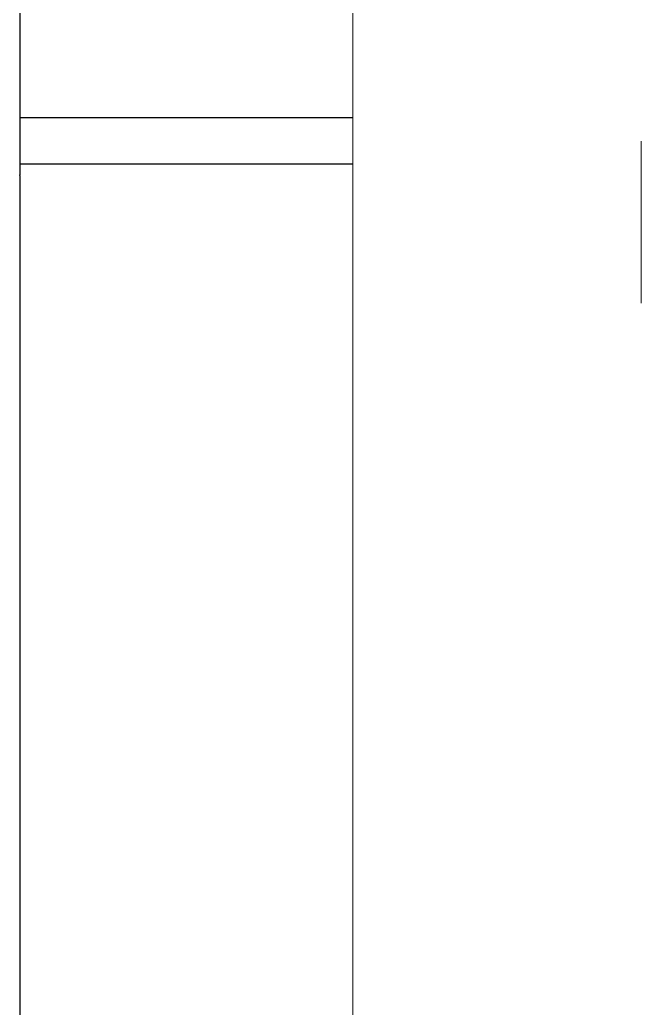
# Model space of a CAD drawing. Header units: millimetres. Extents: x 1359 to 3577, y 1333 to 3557.
# Drawn here: x 2756.57 to 2775.22, y 3288.5 to 3318.14 of the extents above; entities that cross this region are included whole.
import ezdxf

# ---------------------------------------------------------------- set-up
doc = ezdxf.new("R2010")
doc.units = ezdxf.units.MM
doc.set_wipeout_variables(frame=1)
doc.layers.add('000-PI-Oprema', color=30, linetype='Continuous', lineweight=5)
doc.layers.add('002-PI-Kabelska kanalica', color=150, linetype='Continuous')

# ---------------------------------------------------------------- blocks, each defined once
blk = doc.blocks.new('6ES7590-1AB60-0AA0-montažna za 1500')
for p, q in [((46179.794, 47135.463), (46179.794, 47129.805)), ((46179.794, 47129.805), (46179.794, 47128.41)), ((46379.794, 47129.805), (46179.794, 47129.805)), ((46179.794, 47128.41), (46179.794, 47128.096)), ((46379.794, 47128.41), (46179.794, 47128.41)), ((46179.794, 47128.075), (46179.794, 47128.096)), ((46179.794, 47128.075), (46179.794, 47082.837))]:
    blk.add_line(p, q)
blk = doc.blocks.new('IM 155-5 PN ST - 6ES7155-5AA01-0AB0')
blk.add_wipeout([(0, 147.007), (34.8, 147.007), (34.8, 0), (0, 0)])
at = {"color": 0, "linetype": 'ByBlock', "lineweight": 0, "ltscale": 0.25}
blk.add_lwpolyline([(0, 147.007), (34.8, 147.007), (34.8, 0), (0, 0), (0, 147.007)], dxfattribs=at)
at = {"layer": '000-PI-Oprema', "color": 0, "linetype": 'ByBlock', "lineweight": 0}
blk.add_open_spline([(8.65, 131.42), (8.65, 129.803), (8.65, 128.185), (8.65, 126.567)], degree=3, dxfattribs=at)

msp = doc.modelspace()

# ---------------------------------------------------------------- block references
msp.add_blockref('6ES7590-1AB60-0AA0-montažna za 1500', (-43423.223, -43814.604))

# ---------------------------------------------------------------- next in the draw order: block references
at = {"layer": '002-PI-Kabelska kanalica', "color": 0, "linetype": 'ByBlock', "lineweight": 0}
msp.add_blockref('IM 155-5 PN ST - 6ES7155-5AA01-0AB0', (2766.571, 3183.076), dxfattribs=at)

doc.saveas('drawing.dxf')
